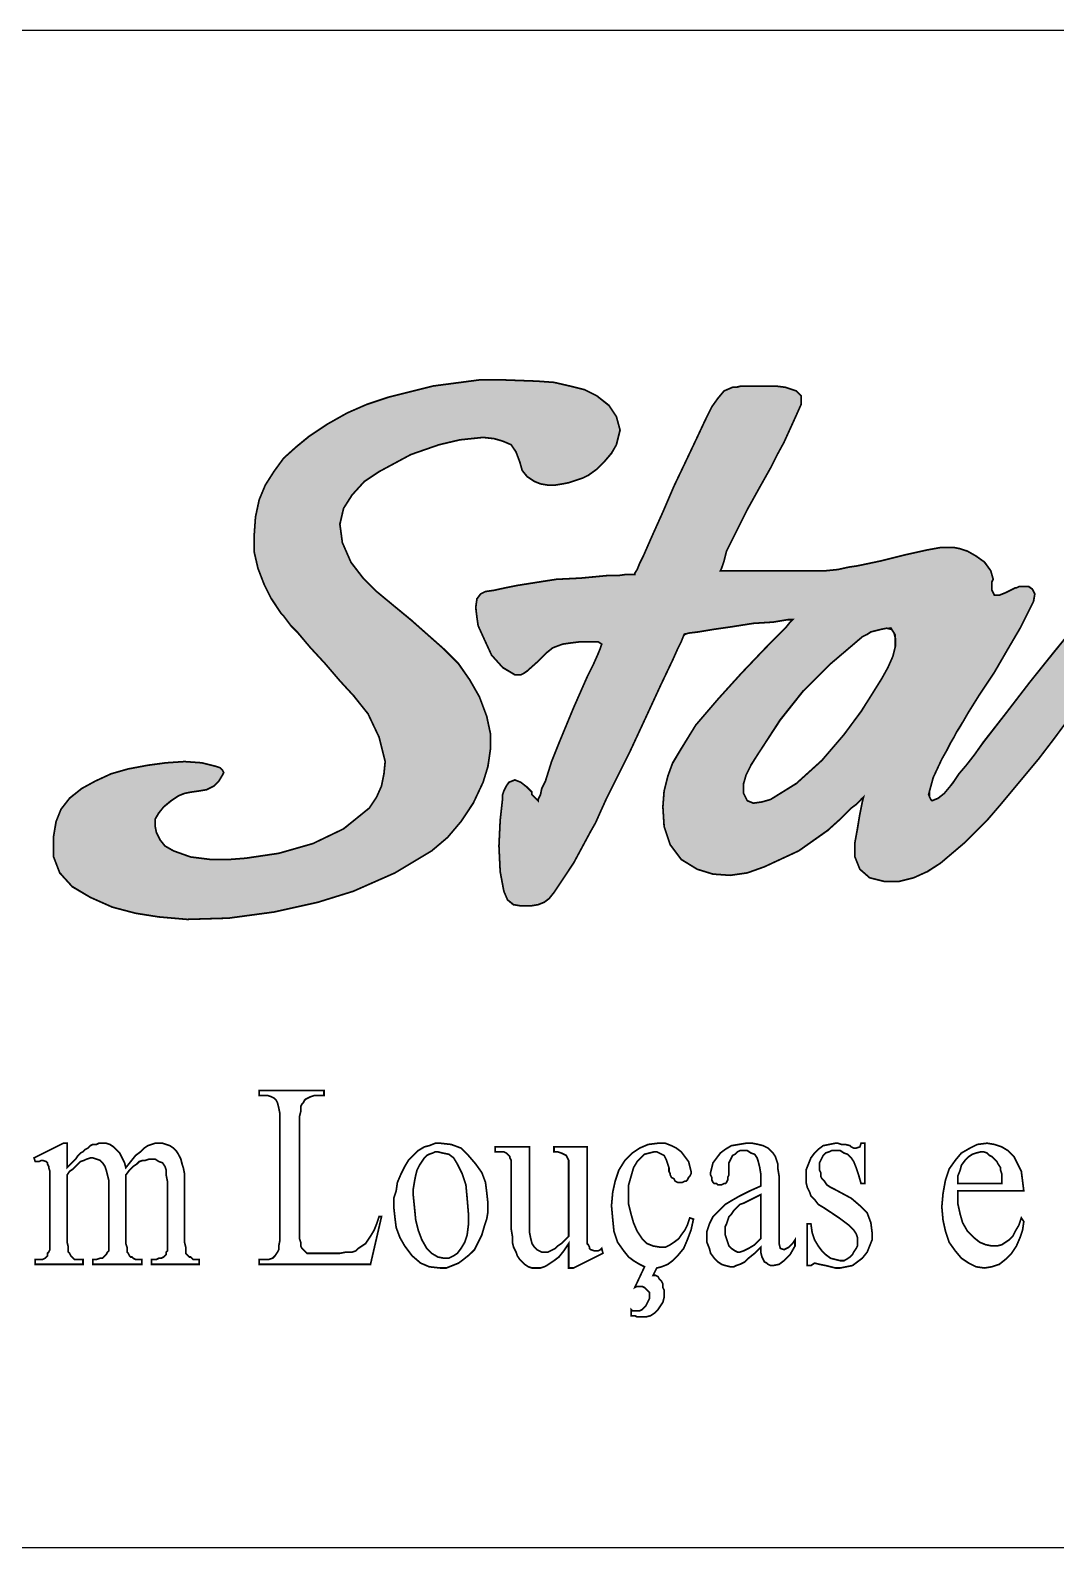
# Model space of a CAD drawing. Extents: x 336 to 4536, y -9214 to -3274.
# Drawn here: x 1639.8 to 1893.2, y -8488.6 to -8113.6 of the extents above; entities that cross this region are included whole.
import ezdxf

# ---------------------------------------------------------------- set-up
doc = ezdxf.new("R2010")
doc.units = 0
doc.header["$LTSCALE"] = 40
doc.header["$MEASUREMENT"] = 0
doc.layers.get('0').update_dxf_attribs({"linetype": 'CONTINUOUS'})
doc.layers.add('CAMADA_1', color=7, linetype='CONTINUOUS')
doc.layers.add('FINA', color=7, linetype='CONTINUOUS')

msp = doc.modelspace()

# ---------------------------------------------------------------- hatches: boundary and pattern name
at = {"linetype": 'CONTINUOUS'}
msp.add_hatch(color=5, dxfattribs=at).paths.add_polyline_path([(1727.226, -8297.302), (1726.621, -8300.325), (1725.412, -8303.046), (1723.597, -8305.767), (1717.249, -8310.906), (1709.69, -8314.535), (1701.226, -8316.953), (1693.063, -8318.163), (1689.133, -8318.464), (1684.295, -8318.464), (1679.458, -8317.86), (1675.226, -8316.349), (1673.11, -8315.139), (1671.9, -8313.627), (1670.691, -8311.21), (1670.691, -8308.488), (1671.598, -8306.976), (1672.807, -8305.465), (1674.621, -8303.953), (1677.085, -8302.311), (1679.458, -8301.836), (1681.574, -8301.534), (1683.389, -8301.233), (1685.203, -8300.325), (1686.412, -8299.116), (1687.319, -8297.604), (1687.621, -8297), (1687.319, -8296.395), (1686.714, -8295.79), (1685.807, -8295.488), (1682.18, -8294.58), (1677.947, -8294.279), (1673.412, -8294.58), (1668.877, -8295.186), (1664.04, -8296.093), (1659.808, -8297.302), (1655.877, -8299.116), (1652.551, -8300.93), (1649.528, -8303.348), (1647.412, -8306.07), (1646.203, -8309.093), (1645.598, -8312.721), (1645.598, -8317.86), (1647.11, -8321.791), (1650.133, -8325.115), (1654.668, -8327.836), (1660.109, -8330.255), (1665.854, -8331.767), (1671.598, -8332.674), (1678.551, -8333.279), (1688.831, -8332.976), (1700.016, -8331.465), (1710.9, -8329.046), (1719.668, -8326.325), (1729.947, -8321.791), (1739.016, -8316.349), (1742.946, -8313.023), (1746.272, -8309.093), (1749.295, -8304.558), (1751.714, -8299.418), (1752.923, -8295.488), (1753.528, -8291.256), (1753.528, -8287.325), (1752.621, -8283.093), (1750.807, -8278.255), (1748.389, -8274.023), (1745.667, -8270.093), (1742.039, -8266.465), (1734.179, -8259.511), (1725.412, -8252.255), (1722.086, -8248.93), (1719.063, -8244.999), (1716.946, -8240.162), (1716.342, -8235.628), (1717.249, -8231.698), (1719.366, -8228.372), (1722.389, -8225.046), (1726.016, -8222.628), (1733.876, -8218.395), (1740.83, -8215.977), (1745.969, -8214.767), (1751.714, -8214.163), (1754.435, -8214.465), (1756.551, -8215.07), (1758.668, -8215.977), (1759.877, -8217.791), (1760.783, -8220.209), (1761.388, -8222.325), (1762.597, -8223.837), (1764.411, -8225.046), (1765.923, -8225.651), (1767.737, -8225.954), (1769.551, -8225.954), (1771.365, -8225.651), (1772.876, -8225.349), (1774.69, -8224.745), (1776.504, -8224.14), (1777.713, -8223.535), (1779.83, -8222.023), (1781.644, -8220.209), (1783.458, -8218.093), (1784.667, -8215.977), (1785.574, -8212.349), (1784.667, -8209.024), (1782.853, -8206.302), (1779.83, -8203.884), (1776.807, -8202.372), (1773.178, -8201.465), (1769.249, -8200.559), (1765.016, -8200.256), (1756.854, -8199.953), (1750.807, -8199.953), (1739.319, -8201.465), (1728.435, -8204.186), (1722.993, -8206), (1718.156, -8208.116), (1713.319, -8210.838), (1708.784, -8213.861), (1705.458, -8216.581), (1702.434, -8219.302), (1700.016, -8222.628), (1697.9, -8225.954), (1696.388, -8229.582), (1695.482, -8233.814), (1695.18, -8238.047), (1695.18, -8242.581), (1696.087, -8246.512), (1697.597, -8250.442), (1699.411, -8254.069), (1701.83, -8257.697), (1702.434, -8258.302), (1703.342, -8259.511), (1704.249, -8260.72), (1705.761, -8262.233), (1709.086, -8266.163), (1712.714, -8270.093), (1716.342, -8274.326), (1719.668, -8277.953), (1722.086, -8280.977), (1723.295, -8282.488), (1726.016, -8288.232), (1727.528, -8294.279)])
h = msp.add_hatch(color=5, dxfattribs=at)
h.paths.add_polyline_path([(1887.76, -8254.674), (1888.062, -8252.86), (1887.457, -8251.651), (1886.55, -8251.046), (1884.132, -8251.046), (1883.527, -8251.349), (1883.226, -8251.349), (1880.806, -8252.558), (1879.295, -8253.163), (1878.085, -8253.163), (1877.481, -8251.953), (1877.481, -8251.349), (1877.481, -8250.744), (1877.481, -8249.837), (1877.783, -8249.232), (1877.178, -8247.116), (1875.667, -8244.999), (1873.55, -8243.488), (1871.435, -8242.279), (1869.62, -8241.675), (1868.108, -8241.372), (1866.295, -8241.372), (1864.782, -8241.372), (1861.457, -8241.976), (1856.015, -8243.186), (1849.969, -8244.698), (1844.225, -8245.907), (1842.109, -8246.209), (1839.387, -8246.814), (1836.364, -8247.116), (1833.644, -8247.116), (1826.388, -8247.116), (1818.83, -8247.116), (1815.504, -8247.116), (1812.783, -8247.116), (1810.97, -8247.116), (1810.364, -8247.116), (1810.667, -8246.512), (1811.272, -8244.698), (1811.877, -8242.279), (1813.086, -8239.861), (1814.597, -8236.837), (1817.016, -8232), (1820.04, -8226.559), (1822.76, -8221.721), (1824.271, -8218.698), (1826.086, -8215.372), (1827.597, -8212.047), (1829.109, -8208.721), (1830.318, -8206), (1830.318, -8203.884), (1829.109, -8202.674), (1826.388, -8201.768), (1823.969, -8201.465), (1819.737, -8201.465), (1817.62, -8201.465), (1815.504, -8201.465), (1814.295, -8201.768), (1813.387, -8201.768), (1811.272, -8202.674), (1809.76, -8204.488), (1808.248, -8206.605), (1806.737, -8209.628), (1804.621, -8214.163), (1801.9, -8219.907), (1798.877, -8226.255), (1796.156, -8232.605), (1793.434, -8238.652), (1791.318, -8243.488), (1790.411, -8245.302), (1789.806, -8246.814), (1789.202, -8247.721), (1789.202, -8248.023), (1788.597, -8248.023), (1787.086, -8248.023), (1784.969, -8248.326), (1782.248, -8248.326), (1775.899, -8248.93), (1769.853, -8249.232), (1765.923, -8249.837), (1760.179, -8250.744), (1757.156, -8251.349), (1754.435, -8251.953), (1752.318, -8252.255), (1751.109, -8252.86), (1750.202, -8254.069), (1749.9, -8256.186), (1750.202, -8258.605), (1750.505, -8260.72), (1752.015, -8264.046), (1753.83, -8267.977), (1756.551, -8271), (1759.574, -8272.814), (1761.086, -8272.814), (1761.691, -8272.511), (1762.597, -8271.907), (1765.318, -8269.488), (1767.435, -8267.372), (1768.947, -8266.163), (1771.365, -8265.256), (1773.481, -8264.954), (1775.899, -8264.651), (1778.016, -8264.651), (1780.132, -8264.651), (1781.087, -8265.287), (1780.132, -8267.674), (1778.923, -8270.395), (1777.412, -8273.418), (1774.086, -8280.977), (1770.458, -8289.743), (1768.644, -8294.279), (1767.132, -8299.116), (1766.225, -8300.93), (1765.923, -8302.442), (1765.318, -8303.65), (1765.318, -8303.953), (1763.806, -8302.442), (1763.806, -8301.836), (1763.505, -8301.534), (1762.597, -8300.627), (1761.086, -8299.418), (1759.574, -8298.813), (1758.062, -8299.418), (1757.459, -8300.325), (1756.854, -8301.534), (1756.551, -8302.442), (1756.551, -8303.348), (1755.946, -8308.79), (1755.644, -8315.139), (1755.946, -8321.488), (1756.854, -8326.325), (1757.76, -8328.442), (1759.272, -8329.651), (1761.086, -8329.953), (1763.505, -8329.953), (1765.318, -8329.651), (1766.83, -8329.046), (1768.039, -8328.139), (1769.249, -8326.628), (1771.667, -8322.999), (1774.086, -8319.372), (1776.202, -8315.441), (1778.318, -8311.512), (1779.527, -8309.395), (1780.737, -8306.674), (1782.248, -8303.348), (1784.063, -8299.72), (1787.993, -8291.86), (1791.923, -8283.395), (1795.551, -8275.535), (1798.574, -8269.187), (1799.784, -8266.465), (1800.69, -8264.651), (1801.487, -8262.661), (1804.923, -8262.233), (1808.55, -8261.628), (1812.783, -8261.023), (1818.528, -8260.117), (1823.365, -8259.814), (1826.993, -8259.209), (1828.202, -8259.209), (1827.597, -8259.814), (1826.388, -8261.325), (1824.271, -8263.442), (1821.551, -8266.163), (1815.504, -8272.511), (1809.76, -8278.86), (1804.318, -8285.209), (1800.388, -8291.557), (1798.574, -8294.58), (1797.365, -8297.907), (1796.457, -8301.534), (1796.156, -8305.465), (1796.457, -8310.302), (1797.97, -8314.837), (1800.69, -8318.464), (1804.621, -8320.883), (1808.55, -8322.092), (1812.783, -8322.395), (1817.016, -8321.791), (1821.248, -8320.278), (1829.713, -8316.349), (1836.969, -8311.209), (1839.993, -8308.488), (1842.713, -8305.767), (1843.922, -8304.86), (1844.829, -8303.953), (1845.435, -8303.348), (1845.737, -8303.046), (1845.435, -8304.256), (1844.829, -8307.279), (1844.225, -8310.906), (1843.62, -8314.232), (1843.62, -8317.86), (1844.829, -8320.883), (1847.249, -8322.999), (1850.876, -8323.906), (1854.505, -8323.906), (1858.132, -8322.999), (1861.457, -8321.488), (1864.782, -8319.372), (1870.829, -8314.232), (1876.272, -8308.79), (1879.899, -8304.558), (1884.434, -8299.116), (1888.969, -8293.674), (1892.899, -8288.534), (1897.131, -8282.79), (1901.062, -8277.65), (1902.876, -8275.233), (1904.085, -8273.418), (1905.534, -8271.488), (1904.992, -8273.116), (1904.69, -8274.627), (1904.085, -8276.441), (1902.876, -8280.977), (1901.667, -8285.209), (1900.457, -8290.953), (1899.853, -8297.302), (1900.155, -8303.65), (1901.667, -8309.395), (1902.876, -8311.512), (1904.69, -8313.023), (1906.504, -8313.627), (1908.621, -8313.93), (1913.457, -8312.721), (1917.992, -8310), (1921.62, -8306.976), (1925.55, -8303.046), (1929.177, -8299.418), (1932.201, -8296.093), (1938.55, -8288.534), (1945.806, -8279.767), (1949.132, -8275.837), (1951.55, -8272.814), (1953.364, -8270.697), (1953.969, -8269.79), (1953.969, -8270.697), (1953.666, -8271.907), (1952.76, -8274.93), (1951.55, -8278.86), (1950.038, -8283.697), (1947.015, -8293.976), (1944.294, -8303.046), (1943.992, -8304.558), (1943.69, -8306.976), (1943.085, -8310), (1942.783, -8313.325), (1942.48, -8316.651), (1942.178, -8319.976), (1942.48, -8322.697), (1943.085, -8324.814), (1944.899, -8326.93), (1947.62, -8328.139), (1950.34, -8327.534), (1952.76, -8325.72), (1954.271, -8322.999), (1955.178, -8319.674), (1956.085, -8316.046), (1956.689, -8313.023), (1956.992, -8312.116), (1957.596, -8310.302), (1958.503, -8308.185), (1959.713, -8305.162), (1962.434, -8297.907), (1965.759, -8289.441), (1969.085, -8281.278), (1971.805, -8273.418), (1973.318, -8270.395), (1974.224, -8267.674), (1975.132, -8265.558), (1975.433, -8264.046), (1976.946, -8258.907), (1977.852, -8254.069), (1978.155, -8249.535), (1977.248, -8245.302), (1976.038, -8243.791), (1974.526, -8242.581), (1972.713, -8241.675), (1970.596, -8241.372), (1967.876, -8241.675), (1965.456, -8242.581), (1963.039, -8244.093), (1960.62, -8245.604), (1959.713, -8246.512), (1957.899, -8248.326), (1955.783, -8250.442), (1953.666, -8252.558), (1948.829, -8257.396), (1945.503, -8261.023), (1939.759, -8267.07), (1933.41, -8274.023), (1930.387, -8277.047), (1927.968, -8279.767), (1925.55, -8282.186), (1924.039, -8283.697), (1922.527, -8285.209), (1921.317, -8286.418), (1920.108, -8287.628), (1920.108, -8284.302), (1920.108, -8283.697), (1920.108, -8283.395), (1920.108, -8283.093), (1920.411, -8282.488), (1921.317, -8279.767), (1922.829, -8275.837), (1924.643, -8271), (1926.76, -8265.86), (1928.574, -8260.419), (1930.085, -8254.977), (1931.294, -8250.442), (1931.899, -8246.512), (1931.294, -8243.186), (1929.48, -8240.465), (1926.457, -8239.256), (1922.829, -8238.953), (1920.108, -8239.558), (1917.69, -8240.465), (1915.574, -8241.372), (1913.457, -8242.884), (1909.527, -8246.512), (1905.597, -8251.046), (1904.387, -8252.558), (1902.574, -8254.674), (1900.457, -8257.396), (1898.341, -8260.419), (1892.899, -8267.07), (1886.852, -8274.627), (1880.806, -8282.488), (1875.364, -8289.441), (1873.249, -8292.465), (1871.132, -8295.186), (1869.318, -8297.302), (1867.703, -8299.724), (1865.69, -8302.139), (1864.179, -8303.348), (1862.541, -8304.003), (1861.795, -8302.513), (1862.969, -8298.209), (1865.085, -8293.674), (1866.295, -8291.557), (1867.202, -8289.743), (1868.106, -8288.234), (1868.713, -8287.023), (1869.318, -8286.117), (1870.225, -8284.604), (1871.435, -8282.488), (1874.458, -8277.65), (1878.085, -8272.21), (1881.411, -8266.465), (1884.434, -8261.325), (1886.55, -8257.093)])
h.paths.add_polyline_path([(1830.923, -8276.744), (1837.271, -8270.395), (1845.435, -8263.442), (1846.643, -8262.837), (1847.551, -8262.233), (1848.76, -8261.93), (1849.969, -8261.628), (1852.369, -8261.148), (1853.597, -8262.988), (1853.597, -8265.86), (1852.992, -8268.279), (1851.783, -8271), (1850.272, -8273.721), (1847.249, -8278.558), (1845.132, -8281.883), (1840.899, -8287.627), (1835.458, -8293.976), (1829.109, -8299.72), (1822.76, -8303.65), (1820.643, -8304.256), (1818.528, -8304.558), (1817.016, -8303.953), (1816.109, -8302.139), (1816.109, -8299.72), (1816.714, -8297.604), (1817.923, -8295.186), (1819.434, -8292.767), (1825.178, -8284)], flags=16)

# ---------------------------------------------------------------- linework, layer by layer
at = {"color": 5, "linetype": 'CONTINUOUS'}
for points in [[(1752.923, -8295.488), (1753.528, -8291.256), (1753.528, -8287.325), (1752.621, -8283.093), (1750.807, -8278.255), (1748.389, -8274.023), (1745.667, -8270.093), (1742.039, -8266.465), (1734.179, -8259.511), (1725.412, -8252.255), (1722.086, -8248.93), (1719.063, -8244.999), (1716.946, -8240.162), (1716.342, -8235.628), (1717.249, -8231.698), (1719.366, -8228.372), (1722.389, -8225.046), (1726.016, -8222.628), (1733.876, -8218.395), (1740.83, -8215.977), (1745.969, -8214.767), (1751.714, -8214.163), (1754.435, -8214.465), (1756.551, -8215.07), (1758.668, -8215.977), (1759.877, -8217.791), (1760.783, -8220.209), (1761.388, -8222.325), (1762.597, -8223.837), (1764.411, -8225.046), (1765.923, -8225.651), (1767.737, -8225.954), (1769.551, -8225.954), (1771.365, -8225.651), (1772.876, -8225.349), (1774.69, -8224.745), (1776.504, -8224.14), (1777.713, -8223.535), (1779.83, -8222.023), (1781.644, -8220.209), (1783.458, -8218.093), (1784.667, -8215.977), (1785.574, -8212.349), (1784.667, -8209.024), (1782.853, -8206.302), (1779.83, -8203.884), (1776.807, -8202.372), (1773.178, -8201.465), (1769.249, -8200.559), (1765.016, -8200.256), (1756.854, -8199.953), (1750.807, -8199.953), (1739.319, -8201.465), (1728.435, -8204.186), (1722.993, -8206), (1718.156, -8208.116), (1713.319, -8210.838), (1708.784, -8213.861), (1705.458, -8216.581), (1702.434, -8219.302), (1700.016, -8222.628), (1697.9, -8225.954), (1696.388, -8229.582), (1695.482, -8233.814), (1695.18, -8238.047), (1695.18, -8242.581), (1696.087, -8246.512), (1697.597, -8250.442), (1699.411, -8254.069), (1701.83, -8257.697), (1702.434, -8258.302), (1703.342, -8259.511), (1704.249, -8260.72), (1705.761, -8262.233), (1709.086, -8266.163), (1712.714, -8270.093), (1716.342, -8274.326), (1719.668, -8277.953), (1722.086, -8280.977), (1723.295, -8282.488), (1726.016, -8288.232), (1727.528, -8294.279), (1727.226, -8297.302), (1726.621, -8300.325), (1725.412, -8303.046), (1723.597, -8305.767), (1717.249, -8310.906), (1709.69, -8314.535), (1701.226, -8316.953), (1693.063, -8318.163), (1689.133, -8318.464), (1684.295, -8318.464), (1679.458, -8317.86), (1675.226, -8316.349), (1673.11, -8315.139), (1671.9, -8313.627), (1670.993, -8311.814), (1670.691, -8310.302), (1670.691, -8308.488), (1671.598, -8306.976), (1672.807, -8305.465), (1674.621, -8303.953), (1676.435, -8302.744), (1677.947, -8302.139), (1679.458, -8301.836), (1681.574, -8301.534), (1683.389, -8301.233), (1685.203, -8300.325), (1686.412, -8299.116), (1687.319, -8297.604), (1687.621, -8297), (1687.319, -8296.395), (1686.714, -8295.79), (1685.807, -8295.488), (1682.18, -8294.58), (1677.947, -8294.279), (1673.412, -8294.58), (1668.877, -8295.186), (1664.04, -8296.093), (1659.808, -8297.302), (1655.877, -8299.116), (1652.551, -8300.93), (1649.528, -8303.348), (1647.412, -8306.07), (1646.203, -8309.093), (1645.598, -8312.721), (1645.598, -8317.86), (1647.11, -8321.791), (1650.133, -8325.115), (1654.668, -8327.836), (1660.109, -8330.255), (1665.854, -8331.767), (1671.598, -8332.674), (1678.551, -8333.279), (1688.831, -8332.976), (1700.016, -8331.465), (1710.9, -8329.046), (1719.668, -8326.325), (1729.947, -8321.791), (1739.016, -8316.349), (1742.946, -8313.023), (1746.272, -8309.093), (1749.295, -8304.558), (1751.714, -8299.418)], [(1830.923, -8276.744), (1837.271, -8270.395), (1845.435, -8263.442), (1846.643, -8262.837), (1847.551, -8262.233), (1848.76, -8261.93), (1849.969, -8261.628), (1852.369, -8261.148), (1853.597, -8262.988), (1853.597, -8265.86), (1852.992, -8268.279), (1851.783, -8271), (1850.272, -8273.721), (1847.249, -8278.558), (1845.132, -8281.883), (1840.899, -8287.627), (1835.458, -8293.976), (1829.109, -8299.72), (1822.76, -8303.65), (1820.643, -8304.256), (1818.528, -8304.558), (1817.016, -8303.953), (1816.109, -8302.139), (1816.109, -8299.72), (1816.714, -8297.604), (1817.923, -8295.186), (1819.434, -8292.767), (1825.178, -8284)]]:
    msp.add_lwpolyline(points, close=True, dxfattribs=at)
msp.add_lwpolyline([(1898.341, -8260.419), (1892.899, -8267.07), (1886.852, -8274.627), (1880.806, -8282.488), (1875.364, -8289.441), (1873.249, -8292.465), (1871.132, -8295.186), (1869.318, -8297.302), (1867.703, -8299.724), (1865.69, -8302.139), (1864.179, -8303.348), (1862.541, -8304.003), (1861.795, -8302.513), (1862.969, -8298.209), (1865.085, -8293.674), (1866.295, -8291.557), (1867.202, -8289.743), (1868.106, -8288.234), (1868.713, -8287.023), (1869.318, -8286.117), (1870.225, -8284.604), (1871.435, -8282.488), (1874.458, -8277.65), (1878.085, -8272.21), (1881.411, -8266.465), (1884.434, -8261.325), (1886.55, -8257.093), (1887.76, -8254.674), (1888.062, -8252.86), (1887.457, -8251.651), (1886.55, -8251.046), (1884.132, -8251.046), (1883.527, -8251.349), (1883.226, -8251.349), (1880.806, -8252.558), (1879.295, -8253.163), (1878.085, -8253.163), (1877.481, -8251.953), (1877.481, -8251.349), (1877.481, -8250.744), (1877.481, -8249.837), (1877.783, -8249.232), (1877.178, -8247.116), (1875.667, -8244.999), (1873.55, -8243.488), (1871.435, -8242.279), (1869.62, -8241.675), (1868.108, -8241.372), (1866.295, -8241.372), (1864.782, -8241.372), (1861.457, -8241.976), (1856.015, -8243.186), (1849.969, -8244.698), (1844.225, -8245.907), (1842.109, -8246.209), (1839.387, -8246.814), (1836.364, -8247.116), (1833.644, -8247.116), (1826.388, -8247.116), (1818.83, -8247.116), (1815.504, -8247.116), (1812.783, -8247.116), (1810.97, -8247.116), (1810.364, -8247.116), (1810.667, -8246.512), (1811.272, -8244.698), (1811.877, -8242.279), (1813.086, -8239.861), (1814.597, -8236.837), (1817.016, -8232), (1820.04, -8226.559), (1822.76, -8221.721), (1824.271, -8218.698), (1826.086, -8215.372), (1827.597, -8212.047), (1829.109, -8208.721), (1830.318, -8206), (1830.318, -8203.884), (1829.109, -8202.674), (1826.388, -8201.768), (1823.969, -8201.465), (1819.737, -8201.465), (1817.62, -8201.465), (1815.504, -8201.465), (1814.295, -8201.768), (1813.387, -8201.768), (1811.272, -8202.674), (1809.76, -8204.488), (1808.248, -8206.605), (1806.737, -8209.628), (1804.621, -8214.163), (1801.9, -8219.907), (1798.877, -8226.255), (1796.156, -8232.605), (1793.434, -8238.652), (1791.318, -8243.488), (1790.411, -8245.302), (1789.806, -8246.814), (1789.202, -8247.721), (1789.202, -8248.023), (1788.597, -8248.023), (1787.086, -8248.023), (1784.969, -8248.326), (1782.248, -8248.326), (1775.899, -8248.93), (1769.853, -8249.232), (1765.923, -8249.837), (1760.179, -8250.744), (1757.156, -8251.349), (1754.435, -8251.953), (1752.318, -8252.255), (1751.109, -8252.86), (1750.202, -8254.069), (1749.9, -8256.186), (1750.202, -8258.605), (1750.505, -8260.72), (1752.015, -8264.046), (1753.83, -8267.977), (1756.551, -8271), (1759.574, -8272.814), (1761.086, -8272.814), (1761.691, -8272.511), (1762.597, -8271.907), (1765.318, -8269.488), (1767.435, -8267.372), (1768.947, -8266.163), (1771.365, -8265.256), (1773.481, -8264.954), (1775.899, -8264.651), (1778.016, -8264.651), (1780.132, -8264.651), (1781.087, -8265.287), (1780.132, -8267.674), (1778.923, -8270.395), (1777.412, -8273.418), (1774.086, -8280.977), (1770.458, -8289.743), (1768.644, -8294.279), (1767.132, -8299.116), (1766.225, -8300.93), (1765.923, -8302.442), (1765.318, -8303.65), (1765.318, -8303.953), (1763.806, -8302.442), (1763.806, -8301.836), (1763.505, -8301.534), (1762.597, -8300.627), (1761.086, -8299.418), (1759.574, -8298.813), (1758.062, -8299.418), (1757.459, -8300.325), (1756.854, -8301.534), (1756.551, -8302.442), (1756.551, -8303.348), (1755.946, -8308.79), (1755.644, -8315.139), (1755.946, -8321.488), (1756.854, -8326.325), (1757.76, -8328.442), (1759.272, -8329.651), (1761.086, -8329.953), (1763.505, -8329.953), (1765.318, -8329.651), (1766.83, -8329.046), (1768.039, -8328.139), (1769.249, -8326.628), (1771.667, -8322.999), (1774.086, -8319.372), (1776.202, -8315.441), (1778.318, -8311.512), (1779.527, -8309.395), (1780.737, -8306.674), (1782.248, -8303.348), (1784.063, -8299.72), (1787.993, -8291.86), (1791.923, -8283.395), (1795.551, -8275.535), (1798.574, -8269.187), (1799.784, -8266.465), (1800.69, -8264.651), (1801.487, -8262.661), (1804.923, -8262.233), (1808.55, -8261.628), (1812.783, -8261.023), (1818.528, -8260.117), (1823.365, -8259.814), (1826.993, -8259.209), (1828.202, -8259.209), (1827.597, -8259.814), (1826.388, -8261.325), (1824.271, -8263.442), (1821.551, -8266.163), (1815.504, -8272.511), (1809.76, -8278.86), (1804.318, -8285.209), (1800.388, -8291.557), (1798.574, -8294.58), (1797.365, -8297.907), (1796.457, -8301.534), (1796.156, -8305.465), (1796.457, -8310.302), (1797.97, -8314.837), (1800.69, -8318.464), (1804.621, -8320.883), (1808.55, -8322.092), (1812.783, -8322.395), (1817.016, -8321.791), (1821.248, -8320.278), (1829.713, -8316.349), (1836.969, -8311.209), (1839.993, -8308.488), (1842.713, -8305.767), (1843.922, -8304.86), (1844.829, -8303.953), (1845.435, -8303.348), (1845.737, -8303.046), (1845.435, -8304.256), (1844.829, -8307.279), (1844.225, -8310.906), (1843.62, -8314.232), (1843.62, -8317.86), (1844.829, -8320.883), (1847.249, -8322.999), (1850.876, -8323.906), (1854.505, -8323.906), (1858.132, -8322.999), (1861.457, -8321.488), (1864.782, -8319.372), (1870.829, -8314.232), (1876.272, -8308.79), (1879.899, -8304.558), (1884.434, -8299.116), (1888.969, -8293.674), (1892.899, -8288.534), (1897.131, -8282.79)], dxfattribs=at)
at = {"layer": 'CAMADA_1', "color": 5, "linetype": 'CONTINUOUS', "const_width": 0.42}
for points in [[(1678.551, -8333.279), (1688.831, -8332.976), (1700.016, -8331.465), (1710.9, -8329.046), (1719.668, -8326.325), (1729.947, -8321.791), (1739.016, -8316.349), (1742.946, -8313.023), (1746.272, -8309.093), (1749.295, -8304.558), (1751.714, -8299.418), (1752.923, -8295.488), (1753.528, -8291.256), (1753.528, -8287.325), (1752.621, -8283.093), (1750.807, -8278.255), (1748.389, -8274.023), (1745.667, -8270.093), (1742.039, -8266.465), (1734.179, -8259.511), (1725.412, -8252.255), (1722.086, -8248.93), (1719.063, -8244.999), (1716.946, -8240.162), (1716.342, -8235.628), (1717.249, -8231.698), (1719.366, -8228.372), (1722.389, -8225.046), (1726.016, -8222.628), (1733.876, -8218.395), (1740.83, -8215.977), (1745.969, -8214.767), (1751.714, -8214.163), (1754.435, -8214.465), (1756.551, -8215.07), (1758.668, -8215.977), (1759.877, -8217.791), (1760.783, -8220.209), (1761.388, -8222.325), (1762.597, -8223.837), (1764.411, -8225.046), (1765.923, -8225.651), (1767.737, -8225.954), (1769.551, -8225.954), (1771.365, -8225.651), (1772.876, -8225.349), (1774.69, -8224.745), (1776.504, -8224.14), (1777.713, -8223.535), (1779.83, -8222.023), (1781.644, -8220.209), (1783.458, -8218.093), (1784.667, -8215.977), (1785.574, -8212.349), (1784.667, -8209.024), (1782.853, -8206.302), (1779.83, -8203.884), (1776.807, -8202.372), (1773.178, -8201.465), (1769.249, -8200.559), (1765.016, -8200.256), (1756.854, -8199.953), (1750.807, -8199.953), (1739.319, -8201.465), (1728.435, -8204.186), (1722.993, -8206), (1718.156, -8208.116), (1713.319, -8210.838), (1708.784, -8213.861), (1705.458, -8216.581), (1702.434, -8219.302), (1700.016, -8222.628), (1697.9, -8225.954), (1696.388, -8229.582), (1695.482, -8233.814), (1695.18, -8238.047), (1695.18, -8242.581), (1696.087, -8246.512), (1697.597, -8250.442), (1699.411, -8254.069), (1701.83, -8257.697), (1702.434, -8258.302), (1703.342, -8259.511), (1704.249, -8260.72), (1705.761, -8262.233), (1709.086, -8266.163), (1712.714, -8270.093), (1716.342, -8274.326), (1719.668, -8277.953), (1722.086, -8280.977), (1723.295, -8282.488), (1726.016, -8288.232), (1727.528, -8294.279), (1727.226, -8297.302), (1726.621, -8300.325), (1725.412, -8303.046), (1723.597, -8305.767), (1717.249, -8310.906), (1709.69, -8314.535), (1701.226, -8316.953), (1693.063, -8318.163), (1689.133, -8318.464), (1684.295, -8318.464), (1679.458, -8317.86), (1675.226, -8316.349), (1673.11, -8315.139), (1671.9, -8313.627), (1670.993, -8311.814), (1670.691, -8310.302), (1670.691, -8308.488), (1671.598, -8306.976), (1672.807, -8305.465), (1674.621, -8303.953), (1676.435, -8302.744), (1677.947, -8302.139), (1679.458, -8301.836), (1681.574, -8301.534), (1683.389, -8301.233), (1685.203, -8300.325), (1686.412, -8299.116), (1687.319, -8297.604), (1687.621, -8297), (1687.319, -8296.395), (1686.714, -8295.79), (1685.807, -8295.488), (1682.18, -8294.58), (1677.947, -8294.279), (1673.412, -8294.58), (1668.877, -8295.186), (1664.04, -8296.093), (1659.808, -8297.302), (1655.877, -8299.116), (1652.551, -8300.93), (1649.528, -8303.348), (1647.412, -8306.07), (1646.203, -8309.093), (1645.598, -8312.721), (1645.598, -8317.86), (1647.11, -8321.791), (1650.133, -8325.115), (1654.668, -8327.836), (1660.109, -8330.255), (1665.854, -8331.767), (1671.598, -8332.674), (1678.551, -8333.279)], [(1898.341, -8260.419), (1892.899, -8267.07), (1886.852, -8274.627), (1880.806, -8282.488), (1875.364, -8289.441), (1873.249, -8292.465), (1871.132, -8295.186), (1869.318, -8297.302), (1868.108, -8299.116), (1867.202, -8300.325), (1865.69, -8302.139), (1864.179, -8303.348), (1862.667, -8303.953), (1862.365, -8303.65), (1862.062, -8303.046), (1862.062, -8302.442), (1862.062, -8301.534), (1862.969, -8298.209), (1865.085, -8293.674), (1866.295, -8291.557), (1867.202, -8289.743), (1868.108, -8288.232), (1868.411, -8287.627), (1868.713, -8287.023), (1869.318, -8286.117), (1870.225, -8284.604), (1871.435, -8282.488), (1874.458, -8277.65), (1878.085, -8272.21), (1881.411, -8266.465), (1884.434, -8261.325), (1886.55, -8257.093), (1887.76, -8254.674), (1888.062, -8252.86), (1887.457, -8251.651), (1886.55, -8251.046), (1884.434, -8251.046), (1884.132, -8251.046), (1883.527, -8251.349), (1883.225, -8251.349), (1882.62, -8251.651), (1880.806, -8252.558), (1879.295, -8253.163), (1878.085, -8253.163), (1877.481, -8251.953), (1877.481, -8251.349), (1877.481, -8250.744), (1877.481, -8249.837), (1877.783, -8249.232), (1877.178, -8247.116), (1875.667, -8244.999), (1873.55, -8243.488), (1871.435, -8242.279), (1869.62, -8241.675), (1868.108, -8241.372), (1866.295, -8241.372), (1864.782, -8241.372), (1861.457, -8241.976), (1856.015, -8243.186), (1849.969, -8244.698), (1844.225, -8245.907), (1842.109, -8246.209), (1839.387, -8246.814), (1836.364, -8247.116), (1833.644, -8247.116), (1826.388, -8247.116), (1818.83, -8247.116), (1815.504, -8247.116), (1812.783, -8247.116), (1810.97, -8247.116), (1810.364, -8247.116), (1810.667, -8246.512), (1811.272, -8244.698), (1811.877, -8242.279), (1813.086, -8239.861), (1814.597, -8236.837), (1817.016, -8232), (1820.04, -8226.559), (1822.76, -8221.721), (1824.271, -8218.698), (1826.086, -8215.372), (1827.597, -8212.047), (1829.109, -8208.721), (1830.318, -8206), (1830.318, -8203.884), (1829.109, -8202.674), (1826.388, -8201.768), (1823.969, -8201.465), (1819.737, -8201.465), (1817.62, -8201.465), (1815.504, -8201.465), (1814.295, -8201.768), (1813.387, -8201.768), (1811.272, -8202.674), (1809.76, -8204.488), (1808.248, -8206.605), (1806.737, -8209.628), (1804.621, -8214.163), (1801.9, -8219.907), (1798.877, -8226.255), (1796.156, -8232.605), (1793.434, -8238.652), (1791.318, -8243.488), (1790.411, -8245.302), (1789.806, -8246.814), (1789.202, -8247.721), (1789.202, -8248.023), (1788.597, -8248.023), (1787.086, -8248.023), (1784.969, -8248.326), (1782.248, -8248.326), (1775.899, -8248.93), (1769.853, -8249.232), (1765.923, -8249.837), (1760.179, -8250.744), (1757.156, -8251.349), (1754.435, -8251.953), (1752.318, -8252.255), (1751.109, -8252.86), (1750.202, -8254.069), (1749.9, -8256.186), (1750.202, -8258.605), (1750.505, -8260.72), (1752.015, -8264.046), (1753.83, -8267.977), (1756.551, -8271), (1759.574, -8272.814), (1760.179, -8272.814), (1761.086, -8272.814), (1761.691, -8272.511), (1762.597, -8271.907), (1765.318, -8269.488), (1767.435, -8267.372), (1768.947, -8266.163), (1771.365, -8265.256), (1773.481, -8264.954), (1775.899, -8264.651), (1778.016, -8264.651), (1780.132, -8264.651), (1781.04, -8265.256), (1780.737, -8266.163), (1780.132, -8267.674), (1778.923, -8270.395), (1777.412, -8273.418), (1774.086, -8280.977), (1770.458, -8289.743), (1768.644, -8294.279), (1767.132, -8299.116), (1766.225, -8300.93), (1765.923, -8302.442), (1765.318, -8303.65), (1765.318, -8303.953), (1764.411, -8303.046), (1764.109, -8302.744), (1763.806, -8302.442), (1763.806, -8301.836), (1763.505, -8301.534), (1762.597, -8300.627), (1761.086, -8299.418), (1759.574, -8298.813), (1758.062, -8299.418), (1757.459, -8300.325), (1756.854, -8301.534), (1756.551, -8302.442), (1756.551, -8303.348), (1755.946, -8308.79), (1755.644, -8315.139), (1755.946, -8321.488), (1756.854, -8326.325), (1757.76, -8328.442), (1759.272, -8329.651), (1761.086, -8329.953), (1763.505, -8329.953), (1765.318, -8329.651), (1766.83, -8329.046), (1768.039, -8328.139), (1769.249, -8326.628), (1771.667, -8322.999), (1774.086, -8319.372), (1776.202, -8315.441), (1778.318, -8311.512), (1779.527, -8309.395), (1780.737, -8306.674), (1782.248, -8303.348), (1784.063, -8299.72), (1787.993, -8291.86), (1791.923, -8283.395), (1795.551, -8275.535), (1798.574, -8269.187), (1799.784, -8266.465), (1800.69, -8264.651), (1801.295, -8263.14), (1801.597, -8262.837), (1802.504, -8262.534), (1804.923, -8262.233), (1808.55, -8261.628), (1812.783, -8261.023), (1818.528, -8260.117), (1823.365, -8259.814), (1826.993, -8259.209), (1828.202, -8259.209), (1827.597, -8259.814), (1826.388, -8261.325), (1824.271, -8263.442), (1821.551, -8266.163), (1815.504, -8272.511), (1809.76, -8278.86), (1804.318, -8285.209), (1800.388, -8291.557), (1798.574, -8294.58), (1797.365, -8297.907), (1796.457, -8301.534), (1796.156, -8305.465), (1796.457, -8310.302), (1797.97, -8314.837), (1800.69, -8318.464), (1804.621, -8320.883), (1808.55, -8322.092), (1812.783, -8322.395), (1817.016, -8321.791), (1821.248, -8320.278), (1829.713, -8316.349), (1836.969, -8311.209), (1839.993, -8308.488), (1842.713, -8305.767), (1843.922, -8304.86), (1844.829, -8303.953), (1845.435, -8303.348), (1845.737, -8303.046), (1845.435, -8304.256), (1844.829, -8307.279), (1844.225, -8310.906), (1843.62, -8314.232), (1843.62, -8317.86), (1844.829, -8320.883), (1847.249, -8322.999), (1850.876, -8323.906), (1854.505, -8323.906), (1858.132, -8322.999), (1861.457, -8321.488), (1864.782, -8319.372), (1870.829, -8314.232), (1876.272, -8308.79), (1879.899, -8304.558), (1884.434, -8299.116), (1888.969, -8293.674), (1892.899, -8288.534), (1897.131, -8282.79)], [(1849.969, -8261.628), (1851.481, -8261.325), (1852.689, -8261.628), (1853.295, -8262.534), (1853.597, -8263.744), (1853.597, -8265.86), (1852.992, -8268.279), (1851.783, -8271), (1850.272, -8273.721), (1847.249, -8278.558), (1845.132, -8281.883), (1840.899, -8287.627), (1835.458, -8293.976), (1829.109, -8299.72), (1822.76, -8303.65), (1820.643, -8304.256), (1818.528, -8304.558), (1817.016, -8303.953), (1816.109, -8302.139), (1816.109, -8299.72), (1816.714, -8297.604), (1817.923, -8295.186), (1819.434, -8292.767), (1825.178, -8284), (1830.923, -8276.744), (1837.271, -8270.395), (1845.435, -8263.442), (1846.643, -8262.837), (1847.551, -8262.233), (1848.76, -8261.93), (1849.969, -8261.628)]]:
    msp.add_lwpolyline(points, dxfattribs=at)
at = {"layer": 'FINA'}
for p, q in [((4436.336, -8113.557), (692.336, -8113.557)), ((692.336, -8488.557), (4436.336, -8488.557))]:
    msp.add_line(p, q, dxfattribs=at)
at = {"layer": 'FINA', "const_width": 0.42}
for points in [[(1726.016, -8406.743), (1725.412, -8408.557), (1724.807, -8410.069), (1723.9, -8411.58), (1723.295, -8412.488), (1722.691, -8413.394), (1721.784, -8413.999), (1720.877, -8414.604), (1720.272, -8415.209), (1719.365, -8415.511), (1717.854, -8415.511), (1716.342, -8415.813), (1714.528, -8415.813), (1711.807, -8415.813), (1710.296, -8415.813), (1709.086, -8415.813), (1708.179, -8415.813), (1707.877, -8415.511), (1706.97, -8414.604), (1706.668, -8413.999), (1706.668, -8413.092), (1706.365, -8412.185), (1706.365, -8410.976), (1706.365, -8383.767), (1706.365, -8381.953), (1706.668, -8380.744), (1706.668, -8379.534), (1706.97, -8378.929), (1707.272, -8378.627), (1707.575, -8378.023), (1707.877, -8377.72), (1708.481, -8377.418), (1709.086, -8377.115), (1709.993, -8376.813), (1711.202, -8376.813), (1712.412, -8376.813), (1712.412, -8375.604), (1696.388, -8375.604), (1696.388, -8376.813), (1697.598, -8376.813), (1698.505, -8376.813), (1699.411, -8377.115), (1700.016, -8377.418), (1700.621, -8378.023), (1700.923, -8378.627), (1701.226, -8379.836), (1701.528, -8381.348), (1701.528, -8383.162), (1701.528, -8410.976), (1701.528, -8412.488), (1701.226, -8413.999), (1701.226, -8414.906), (1700.923, -8415.511), (1700.319, -8416.418), (1699.714, -8417.022), (1698.807, -8417.324), (1697.598, -8417.324), (1696.388, -8417.324), (1696.388, -8418.534), (1723.9, -8418.534), (1726.621, -8406.743), (1726.016, -8406.743)], [(1648.924, -8394.65), (1648.924, -8388.604), (1648.016, -8388.604), (1640.761, -8392.231), (1641.063, -8393.139), (1641.668, -8393.139), (1641.97, -8393.139), (1642.575, -8392.836), (1642.877, -8392.836), (1643.784, -8393.139), (1644.087, -8393.441), (1644.087, -8393.743), (1644.389, -8394.348), (1644.389, -8394.65), (1644.691, -8395.557), (1644.691, -8396.766), (1644.691, -8398.581), (1644.691, -8400.697), (1644.691, -8411.883), (1644.691, -8413.092), (1644.691, -8414.301), (1644.691, -8414.906), (1644.389, -8415.511), (1644.087, -8415.813), (1644.087, -8416.418), (1643.784, -8416.72), (1643.482, -8417.022), (1642.877, -8417.324), (1642.575, -8417.324), (1641.97, -8417.324), (1641.063, -8417.324), (1641.063, -8418.534), (1652.854, -8418.534), (1652.854, -8417.324), (1651.947, -8417.324), (1651.342, -8417.324), (1650.738, -8417.324), (1650.436, -8417.022), (1650.133, -8416.72), (1649.831, -8416.418), (1649.528, -8415.813), (1649.226, -8415.511), (1649.226, -8415.209), (1649.226, -8414.301), (1648.924, -8413.092), (1648.924, -8411.883), (1648.924, -8396.464), (1649.528, -8395.557), (1650.436, -8394.953), (1651.342, -8394.046), (1652.249, -8393.139), (1653.156, -8392.836), (1653.761, -8392.534), (1654.668, -8392.231), (1655.273, -8392.231), (1656.18, -8392.534), (1657.086, -8392.836), (1657.691, -8393.441), (1658.296, -8394.348), (1658.598, -8395.255), (1658.9, -8396.464), (1659.203, -8397.674), (1659.203, -8399.487), (1659.203, -8411.883), (1659.203, -8413.092), (1659.203, -8413.999), (1659.203, -8414.604), (1659.203, -8415.209), (1658.9, -8415.511), (1658.598, -8416.115), (1658.296, -8416.418), (1657.993, -8416.72), (1657.691, -8417.022), (1657.086, -8417.022), (1656.18, -8417.324), (1655.273, -8417.324), (1655.273, -8418.534), (1667.365, -8418.534), (1667.365, -8417.324), (1666.458, -8417.324), (1665.854, -8417.324), (1665.249, -8417.022), (1664.946, -8416.72), (1664.644, -8416.72), (1664.342, -8416.418), (1664.04, -8415.813), (1663.738, -8415.511), (1663.738, -8415.209), (1663.738, -8414.301), (1663.436, -8413.394), (1663.436, -8411.883), (1663.436, -8397.976), (1663.436, -8396.766), (1663.436, -8396.464), (1664.342, -8395.255), (1665.249, -8394.348), (1666.156, -8393.743), (1666.761, -8393.139), (1667.668, -8392.836), (1668.273, -8392.836), (1669.179, -8392.534), (1669.784, -8392.534), (1670.691, -8392.534), (1671.598, -8393.139), (1672.505, -8393.441), (1673.11, -8394.348), (1673.412, -8395.255), (1673.412, -8396.464), (1673.714, -8397.976), (1673.714, -8399.487), (1673.714, -8411.883), (1673.714, -8413.092), (1673.714, -8413.999), (1673.714, -8414.604), (1673.714, -8415.209), (1673.412, -8415.511), (1673.412, -8416.115), (1673.11, -8416.418), (1672.807, -8416.72), (1672.203, -8417.022), (1671.598, -8417.022), (1670.993, -8417.324), (1670.389, -8417.324), (1669.784, -8417.324), (1669.784, -8418.534), (1681.574, -8418.534), (1681.574, -8417.324), (1680.668, -8417.324), (1680.063, -8417.324), (1679.761, -8417.022), (1679.458, -8416.72), (1679.156, -8416.72), (1678.854, -8416.418), (1678.551, -8416.115), (1678.249, -8415.813), (1678.249, -8415.209), (1678.249, -8414.301), (1677.947, -8413.092), (1677.947, -8411.883), (1677.947, -8399.487), (1677.947, -8397.674), (1677.947, -8396.162), (1677.644, -8394.65), (1677.342, -8393.743), (1677.04, -8392.534), (1676.435, -8391.325), (1675.831, -8390.418), (1675.226, -8389.813), (1674.319, -8389.208), (1673.412, -8388.906), (1672.505, -8388.604), (1671.598, -8388.604), (1670.691, -8388.604), (1669.784, -8388.906), (1668.877, -8389.208), (1667.97, -8389.813), (1667.063, -8390.72), (1665.854, -8391.627), (1664.644, -8393.139), (1663.436, -8394.65), (1663.133, -8393.441), (1662.528, -8392.231), (1661.924, -8391.023), (1661.017, -8390.116), (1660.412, -8389.511), (1659.505, -8388.906), (1658.598, -8388.604), (1657.388, -8388.604), (1656.784, -8388.604), (1656.18, -8388.906), (1655.273, -8388.906), (1654.668, -8389.208), (1654.063, -8389.813), (1653.459, -8390.116), (1652.854, -8390.72), (1652.249, -8391.023), (1651.645, -8391.627), (1651.04, -8392.534), (1650.133, -8393.441), (1648.924, -8394.65)], [(1741.133, -8388.604), (1739.923, -8388.604), (1738.411, -8389.208), (1737.202, -8389.511), (1735.69, -8390.418), (1734.481, -8391.627), (1733.272, -8392.836), (1732.365, -8394.348), (1731.458, -8396.162), (1730.551, -8398.278), (1730.249, -8400.394), (1729.644, -8402.208), (1729.644, -8404.324), (1729.947, -8407.046), (1730.249, -8409.464), (1731.156, -8411.883), (1732.365, -8413.999), (1734.179, -8416.418), (1736.295, -8418.232), (1738.411, -8419.138), (1741.133, -8419.441), (1742.644, -8419.441), (1744.156, -8418.836), (1745.667, -8418.232), (1746.876, -8417.324), (1748.388, -8416.115), (1749.598, -8414.906), (1750.504, -8413.092), (1751.411, -8411.278), (1752.016, -8409.162), (1752.621, -8407.348), (1752.923, -8405.534), (1752.923, -8403.418), (1752.621, -8400.697), (1752.319, -8398.278), (1751.411, -8395.86), (1749.9, -8393.743), (1748.086, -8391.627), (1746.272, -8389.813), (1743.853, -8388.906), (1741.133, -8388.604)], [(1794.644, -8419.441), (1795.853, -8419.138), (1797.365, -8418.534), (1798.574, -8417.627), (1799.783, -8416.418), (1801.295, -8414.604), (1802.202, -8412.488), (1803.109, -8410.069), (1803.714, -8407.348), (1802.806, -8407.046), (1802.202, -8408.86), (1801.597, -8410.069), (1800.691, -8411.278), (1800.085, -8412.185), (1798.876, -8413.092), (1797.969, -8413.697), (1796.76, -8414.301), (1795.551, -8414.301), (1793.737, -8413.999), (1792.225, -8413.394), (1791.016, -8412.185), (1789.806, -8410.371), (1788.9, -8408.255), (1788.295, -8406.139), (1787.69, -8403.72), (1787.69, -8401.301), (1787.69, -8398.883), (1788.295, -8396.766), (1788.9, -8394.65), (1789.806, -8393.139), (1790.713, -8392.231), (1791.621, -8391.325), (1792.83, -8391.023), (1794.039, -8390.72), (1794.644, -8390.72), (1795.248, -8391.023), (1795.853, -8391.325), (1796.458, -8391.627), (1796.76, -8392.231), (1797.062, -8392.836), (1797.365, -8393.743), (1797.667, -8394.65), (1797.667, -8395.557), (1797.969, -8396.162), (1797.969, -8396.464), (1798.272, -8397.069), (1798.876, -8397.371), (1799.179, -8397.976), (1799.783, -8398.278), (1800.691, -8398.278), (1800.993, -8398.278), (1801.597, -8397.976), (1801.9, -8397.976), (1802.202, -8397.674), (1802.504, -8397.069), (1802.806, -8396.766), (1803.109, -8396.162), (1803.109, -8395.557), (1802.806, -8394.348), (1802.504, -8393.139), (1801.597, -8391.929), (1800.691, -8390.72), (1799.481, -8389.813), (1798.272, -8389.208), (1796.76, -8388.604), (1794.946, -8388.604), (1792.528, -8388.906), (1790.411, -8389.813), (1788.598, -8391.023), (1786.783, -8392.836), (1785.271, -8395.255), (1784.365, -8397.976), (1783.76, -8400.697), (1783.458, -8404.022), (1783.76, -8407.348), (1784.063, -8410.371), (1784.969, -8413.092), (1786.481, -8415.209), (1787.69, -8416.72), (1788.9, -8417.627), (1790.411, -8418.534), (1791.621, -8419.138), (1789.202, -8424.278), (1789.806, -8423.976), (1790.411, -8423.976), (1790.713, -8423.976), (1791.016, -8423.976), (1791.621, -8424.278), (1791.923, -8424.581), (1792.225, -8424.883), (1792.528, -8425.185), (1792.83, -8425.488), (1792.83, -8426.092), (1792.83, -8426.394), (1792.83, -8426.999), (1792.528, -8427.604), (1792.225, -8428.208), (1791.923, -8428.813), (1791.318, -8429.418), (1791.016, -8429.72), (1790.411, -8430.022), (1789.806, -8430.022), (1789.504, -8430.022), (1789.202, -8430.022), (1788.598, -8430.022), (1788.295, -8429.72), (1788.295, -8431.231), (1789.202, -8431.231), (1789.806, -8431.533), (1790.109, -8431.533), (1790.713, -8431.533), (1791.923, -8431.533), (1793.132, -8431.231), (1794.039, -8430.627), (1794.946, -8429.72), (1795.551, -8428.813), (1796.156, -8427.906), (1796.458, -8426.696), (1796.458, -8425.488), (1796.458, -8424.883), (1796.156, -8424.278), (1796.156, -8423.371), (1795.853, -8422.766), (1795.248, -8422.161), (1794.946, -8421.557), (1794.342, -8421.255), (1793.737, -8421.255), (1794.644, -8419.441)], [(1820.341, -8414.301), (1820.341, -8415.511), (1820.644, -8416.72), (1820.946, -8417.324), (1821.248, -8417.929), (1821.853, -8418.232), (1822.155, -8418.534), (1822.76, -8418.836), (1823.365, -8418.836), (1824.876, -8418.534), (1826.086, -8417.627), (1827.597, -8416.115), (1828.806, -8413.999), (1828.806, -8412.488), (1828.202, -8413.394), (1827.597, -8413.999), (1827.295, -8414.301), (1826.69, -8414.604), (1826.086, -8414.906), (1825.178, -8414.604), (1824.876, -8413.394), (1824.876, -8412.79), (1824.876, -8411.58), (1824.876, -8410.069), (1824.876, -8408.255), (1824.876, -8398.581), (1824.876, -8396.766), (1824.574, -8394.953), (1824.574, -8393.743), (1824.271, -8392.836), (1823.969, -8391.929), (1823.365, -8391.023), (1822.76, -8390.418), (1822.155, -8389.813), (1820.946, -8389.208), (1819.736, -8388.906), (1818.225, -8388.604), (1816.713, -8388.604), (1814.899, -8388.906), (1813.086, -8389.208), (1811.574, -8390.116), (1810.365, -8391.023), (1809.458, -8392.231), (1808.551, -8393.441), (1808.248, -8394.65), (1807.946, -8395.86), (1807.946, -8396.464), (1808.248, -8397.069), (1808.248, -8397.674), (1808.551, -8398.278), (1808.853, -8398.581), (1809.458, -8398.581), (1809.76, -8398.883), (1810.365, -8398.883), (1810.667, -8398.883), (1811.272, -8398.581), (1811.574, -8398.581), (1811.876, -8398.278), (1812.179, -8397.674), (1812.179, -8397.069), (1812.481, -8396.464), (1812.481, -8395.86), (1812.481, -8394.046), (1812.481, -8393.441), (1812.783, -8392.836), (1813.086, -8392.231), (1813.388, -8391.627), (1813.993, -8391.325), (1814.597, -8390.72), (1815.202, -8390.418), (1816.109, -8390.418), (1817.016, -8390.418), (1817.923, -8391.023), (1818.83, -8391.325), (1819.434, -8392.231), (1819.736, -8393.139), (1820.039, -8394.348), (1820.341, -8396.162), (1820.341, -8397.976), (1820.341, -8399.185), (1817.62, -8400.394), (1815.202, -8401.604), (1813.086, -8402.813), (1811.574, -8403.72), (1810.365, -8404.929), (1809.458, -8405.836), (1808.551, -8406.743), (1807.946, -8407.953), (1807.643, -8408.557), (1807.341, -8409.464), (1807.039, -8410.371), (1807.039, -8411.58), (1807.039, -8413.092), (1807.643, -8414.604), (1807.946, -8415.813), (1808.853, -8417.022), (1809.76, -8417.929), (1810.667, -8418.534), (1811.574, -8418.836), (1812.783, -8419.138), (1813.691, -8419.138), (1814.295, -8418.836), (1815.202, -8418.534), (1815.806, -8418.232), (1816.411, -8417.929), (1817.318, -8417.022), (1818.83, -8415.813), (1820.341, -8414.301)], [(1846.039, -8388.604), (1845.132, -8388.604), (1844.83, -8389.511), (1843.923, -8389.813), (1843.62, -8389.813), (1843.318, -8389.813), (1842.713, -8389.511), (1842.411, -8389.208), (1841.202, -8388.906), (1840.295, -8388.906), (1839.388, -8388.604), (1838.783, -8388.604), (1837.271, -8388.906), (1835.76, -8389.208), (1834.55, -8390.116), (1833.644, -8391.023), (1832.736, -8392.231), (1832.132, -8393.743), (1831.527, -8395.255), (1831.527, -8397.069), (1831.527, -8398.278), (1831.83, -8399.487), (1832.434, -8400.697), (1832.736, -8401.604), (1833.644, -8402.511), (1834.55, -8403.72), (1836.062, -8404.627), (1837.876, -8405.836), (1839.69, -8407.046), (1840.899, -8407.953), (1842.108, -8408.86), (1842.713, -8409.464), (1843.318, -8410.069), (1843.923, -8410.976), (1844.225, -8411.883), (1844.225, -8413.092), (1844.225, -8413.999), (1843.923, -8414.604), (1843.318, -8415.511), (1843.016, -8416.115), (1842.411, -8416.72), (1841.504, -8417.324), (1840.899, -8417.627), (1839.993, -8417.627), (1838.783, -8417.324), (1837.574, -8417.022), (1836.364, -8416.115), (1835.458, -8415.209), (1834.55, -8413.999), (1833.644, -8412.488), (1833.039, -8410.674), (1832.736, -8408.557), (1831.83, -8408.557), (1831.83, -8418.836), (1832.736, -8418.836), (1833.644, -8418.232), (1834.853, -8418.534), (1836.364, -8418.836), (1837.574, -8419.138), (1838.783, -8419.441), (1839.993, -8419.441), (1841.504, -8419.138), (1843.016, -8418.836), (1844.225, -8417.929), (1845.434, -8417.022), (1846.643, -8415.511), (1847.248, -8413.999), (1847.853, -8412.488), (1847.853, -8410.674), (1847.551, -8408.255), (1846.643, -8405.836), (1844.83, -8404.022), (1842.713, -8402.208), (1838.783, -8400.092), (1837.574, -8399.487), (1836.667, -8398.883), (1836.062, -8397.976), (1835.458, -8397.371), (1835.155, -8396.766), (1835.155, -8395.86), (1834.853, -8395.255), (1834.853, -8394.348), (1834.853, -8393.441), (1835.155, -8392.836), (1835.458, -8392.231), (1835.76, -8391.627), (1836.364, -8391.023), (1837.271, -8390.72), (1837.876, -8390.418), (1838.783, -8390.418), (1839.993, -8390.418), (1840.899, -8391.023), (1841.806, -8391.325), (1842.713, -8392.231), (1843.318, -8393.139), (1843.923, -8394.65), (1844.528, -8396.464), (1845.132, -8398.581), (1846.039, -8398.581), (1846.039, -8388.604)], [(1869.015, -8400.394), (1885.341, -8400.394), (1885.039, -8397.976), (1884.736, -8395.557), (1883.829, -8393.743), (1882.922, -8391.929), (1881.411, -8390.418), (1879.899, -8389.511), (1878.085, -8388.906), (1876.271, -8388.604), (1873.853, -8388.906), (1872.039, -8389.813), (1869.923, -8391.023), (1868.411, -8392.836), (1866.899, -8394.953), (1865.992, -8397.674), (1865.388, -8400.999), (1865.086, -8404.324), (1865.388, -8407.651), (1865.992, -8410.371), (1866.899, -8413.092), (1868.411, -8415.209), (1869.923, -8417.022), (1871.736, -8418.232), (1873.55, -8419.138), (1875.667, -8419.441), (1877.481, -8419.138), (1879.295, -8418.534), (1880.806, -8417.324), (1882.318, -8415.813), (1883.527, -8413.999), (1884.434, -8411.883), (1885.039, -8410.069), (1885.341, -8407.953), (1884.736, -8407.046), (1884.132, -8408.86), (1883.225, -8410.371), (1882.62, -8411.58), (1881.713, -8412.488), (1880.806, -8413.092), (1879.899, -8413.697), (1878.69, -8413.999), (1877.481, -8413.999), (1875.969, -8413.697), (1874.458, -8413.092), (1872.946, -8411.883), (1871.434, -8410.371), (1870.225, -8408.255), (1869.62, -8406.139), (1869.015, -8403.418), (1869.015, -8400.394)], [(1740.528, -8390.72), (1741.737, -8391.023), (1743.249, -8391.325), (1744.458, -8392.231), (1745.365, -8393.743), (1746.574, -8396.162), (1747.481, -8398.883), (1747.784, -8402.208), (1748.086, -8405.836), (1748.086, -8408.86), (1747.784, -8411.278), (1747.179, -8413.092), (1746.272, -8414.604), (1745.365, -8415.813), (1744.458, -8416.418), (1743.249, -8417.022), (1742.04, -8417.022), (1740.528, -8416.72), (1739.016, -8415.813), (1737.807, -8414.604), (1736.598, -8412.488), (1735.69, -8410.069), (1735.086, -8407.651), (1734.784, -8404.627), (1734.481, -8401.604), (1734.481, -8399.79), (1734.784, -8397.976), (1735.086, -8396.464), (1735.388, -8395.255), (1735.993, -8394.046), (1736.598, -8393.139), (1737.202, -8392.231), (1737.807, -8391.627), (1738.411, -8391.325), (1739.319, -8391.023), (1739.923, -8390.72), (1740.528, -8390.72)], [(1777.411, -8389.511), (1769.249, -8389.511), (1769.249, -8390.72), (1770.155, -8390.72), (1771.063, -8391.023), (1771.667, -8391.325), (1772.272, -8391.627), (1772.574, -8392.231), (1772.876, -8392.836), (1772.876, -8393.743), (1772.876, -8394.953), (1772.876, -8411.58), (1771.97, -8412.488), (1771.063, -8413.394), (1770.155, -8413.999), (1769.551, -8414.604), (1768.946, -8414.906), (1768.341, -8415.209), (1767.737, -8415.511), (1767.132, -8415.511), (1766.226, -8415.511), (1765.621, -8415.209), (1765.016, -8414.906), (1764.411, -8414.301), (1763.807, -8413.394), (1763.504, -8412.185), (1763.202, -8410.674), (1763.202, -8408.86), (1763.202, -8389.511), (1754.737, -8389.511), (1754.737, -8390.72), (1755.644, -8390.72), (1756.249, -8390.72), (1756.854, -8390.72), (1757.458, -8391.023), (1757.76, -8391.325), (1758.063, -8391.627), (1758.365, -8391.929), (1758.365, -8392.231), (1758.668, -8392.836), (1758.668, -8393.441), (1758.668, -8394.046), (1758.668, -8394.953), (1758.668, -8407.953), (1758.668, -8409.766), (1758.97, -8411.58), (1758.97, -8413.092), (1759.272, -8414.301), (1759.877, -8415.511), (1760.179, -8416.418), (1760.783, -8417.324), (1761.388, -8417.929), (1761.993, -8418.534), (1762.9, -8419.138), (1763.807, -8419.441), (1765.016, -8419.441), (1765.923, -8419.441), (1766.83, -8419.138), (1767.435, -8418.836), (1768.341, -8418.232), (1769.249, -8417.627), (1770.458, -8416.72), (1771.667, -8415.209), (1772.876, -8413.394), (1772.876, -8419.441), (1774.086, -8419.441), (1781.341, -8415.813), (1781.039, -8414.604), (1780.737, -8414.906), (1780.132, -8415.209), (1779.83, -8415.209), (1779.225, -8415.209), (1778.318, -8414.906), (1778.016, -8414.604), (1778.016, -8414.301), (1777.713, -8413.697), (1777.411, -8413.394), (1777.411, -8412.488), (1777.411, -8411.278), (1777.411, -8409.464), (1777.411, -8407.046), (1777.411, -8389.511)], [(1869.015, -8398.581), (1869.015, -8396.766), (1869.62, -8395.255), (1869.923, -8394.046), (1870.829, -8392.836), (1871.736, -8391.929), (1872.644, -8391.325), (1873.55, -8391.023), (1874.76, -8390.72), (1875.364, -8390.72), (1876.271, -8391.023), (1876.876, -8391.627), (1877.481, -8391.929), (1878.085, -8392.534), (1878.69, -8393.139), (1878.992, -8393.743), (1879.597, -8394.65), (1879.597, -8395.255), (1879.899, -8396.162), (1879.899, -8397.371), (1879.899, -8398.581), (1869.015, -8398.581)], [(1820.341, -8412.185), (1818.83, -8413.697), (1817.318, -8414.604), (1816.109, -8415.209), (1815.202, -8415.511), (1814.597, -8415.511), (1813.993, -8415.209), (1813.086, -8414.604), (1812.481, -8413.999), (1812.179, -8413.092), (1811.876, -8412.185), (1811.574, -8411.278), (1811.574, -8410.069), (1811.574, -8409.162), (1811.876, -8408.557), (1812.179, -8407.651), (1812.481, -8406.743), (1813.086, -8406.139), (1813.691, -8405.231), (1814.295, -8404.627), (1815.202, -8403.72), (1816.109, -8403.418), (1817.318, -8402.813), (1818.528, -8402.208), (1820.341, -8401.301), (1820.341, -8412.185)]]:
    msp.add_lwpolyline(points, dxfattribs=at)

doc.saveas('drawing.dxf')
